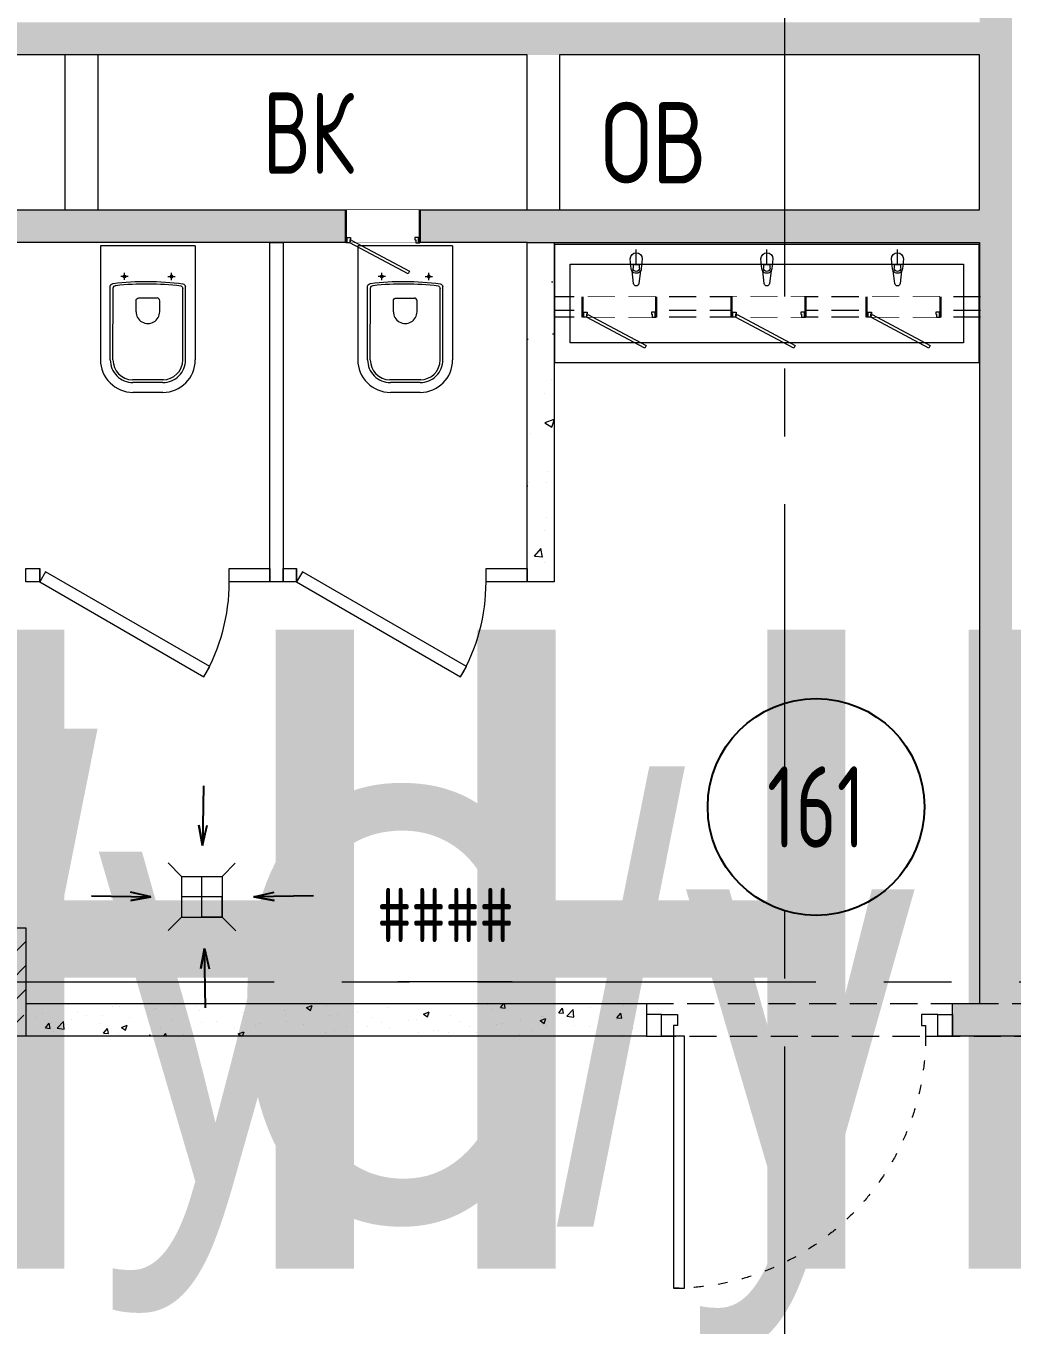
# Model space of a CAD drawing. Header units: millimetres. Extents: x -455656 to 9247092, y 0 to 412358.
# Drawn here: x -194034 to -190394, y 364989 to 369785 of the extents above; entities that cross this region are included whole.
import ezdxf
from ezdxf import colors
from ezdxf.entities.mleader import LeaderData, LeaderLine
from ezdxf.enums import TextEntityAlignment as Align
from ezdxf.math import Vec2, Vec3

# ---------------------------------------------------------------- set-up
doc = ezdxf.new("R2018")
doc.units = ezdxf.units.MM
doc.header["$MEASUREMENT"] = 0
doc.set_wipeout_variables(frame=1)
for name, pattern in [('ACAD_ISO03W100', [30, 12, -18]), ('ADSK_Штриховая_ш2 п1', [3, 2, -1]), ('CENTER', [2, 1.25, -0.25, 0.25, -0.25])]:
    doc.linetypes.add(name, pattern=pattern)
doc.layers.get('0').update_dxf_attribs({"color": 250, "lineweight": 9})
doc.layers.add('АР_Названия помещений', color=124, linetype='Continuous', lineweight=5, plot=False)
for name, color, linetype, lineweight in [('АР_Номер помещения', 1, 'Continuous', 25), ('АР_Помещения_площадь', 19, 'Continuous', 9), ('подлога', 250, 'Continuous', 9)]:
    doc.layers.add(name, color=color, linetype=linetype, lineweight=lineweight)
doc.layers.add('ТХ_ВК_трапы', color=5, linetype='Continuous')
doc.styles.add('ICOCPEUR', font='isocpeur.TTF')
doc.styles.add('ISOCPEUR', font='isocpeur.TTF', dxfattribs={"width": 0.7})
doc.styles.get("Standard").update_dxf_attribs({"font": 'isocpeur.TTF'})
pattern_1 = [(50, (0, 247657.5), (215.17805, -18.82564), [22.5, -247.5]), (355, (0, 247657.5), (-41.6254, 225.65764), [18, -198]), (100.45144, (17.93, 247655.93), (173.55265, 206.832), [19.12206, -210.34263]), (46.1842, (0, 247717.5), (320.1724, -49.65578), [33.75, -371.25]), (96.63564, (26.68, 247713.36), (280.3986, 292.2356), [28.6831, -315.51413]), (351.18416, (0, 247717.5), (280.3986, 292.2356), [27, -297]), (21, (30, 247702.5), (179.07212, -120.78567), [22.5, -247.5]), (326, (30, 247702.5), (72.9946, 217.54501), [18, -198]), (71.45144, (44.92, 247692.43), (252.06671, 96.75935), [19.12206, -210.34263]), (37.5, (0, 247657.5), (3.647957, 99.868156), [0, -195.6, 0, -201, 0, -198.75]), (7.5, (0, 247657.5), (78.92086, 118.323514), [0, -114.6, 0, -191.1, 0, -75.75]), (327.5, (-66.9, 247657.5), (160.14673, -6.766462), [0, -75, 0, -234, 0, -310.5]), (317.5, (-96.9, 247657.5), (174.95585, 30.031495), [0, -97.5, 0, -155.4, 0, -220.5])]

# ---------------------------------------------------------------- blocks, each defined once
blk = doc.blocks.new('*U456')
for points in [[(-55, -80), (-55, 0), (-115, 0), (-115, -40), (-100, -40), (-100, -80), (-55, -80)], [(0, 0), (0, -80), (-55, -80), (-55, 0), (0, 0)], [(-1130, 0), (-1130, -80), (-1075, -80), (-1075, 0), (-1130, 0)], [(-1075, -80), (-1075, 0), (-1015, 0), (-1015, -40), (-1030, -40), (-1030, -80), (-1075, -80)]]:
    blk.add_lwpolyline(points)
blk.add_lwpolyline([(-100, -80), (-100, -1010), (-140, -1010), (-140, -80)], close=True)
at = {"linetype": 'ACAD_ISO03W100', "ltscale": 3}
blk.add_arc((-100, -80), 930, 180, 270, dxfattribs=at)
blk = doc.blocks.new('*U11')
for p, q in [((0, 0), (0, 50)), ((700, 0), (700, 50))]:
    blk.add_line(p, q)
blk.add_lwpolyline([(0, 0), (606.2, -350), (628.1, -312.1), (21.9, 37.9)], close=True)
blk.add_arc((0, 0), 700, 330, 0)
blk = doc.blocks.new('*U9')
for p, q in [((0, 0), (0, 50)), ((700, 0), (700, 50))]:
    blk.add_line(p, q)
blk.add_lwpolyline([(0, 0), (606.2, -350), (628.1, -312.1), (21.9, 37.9)], close=True)
blk.add_arc((0, 0), 700, 330, 0)
blk = doc.blocks.new('*U46')
at = {"layer": 'АР_Номер помещения', "color": 7}
blk.add_circle((1864, -1562.2), 400, dxfattribs=at)
at = {"layer": 'АР_Помещения_площадь', "color": 7}
blk.add_line((742.5, -2207.8), (320.2, -2207.8), dxfattribs=at)
at = {"color": 7, "style": 'ISOCPEUR', "width": 0.7, "flags": 1}
blk.add_attdef('КАТЕГОРИЯ', (-499.2, -2092.2), '', height=250, dxfattribs=at)
at = {"layer": 'АР_Номер помещения', "color": 7, "style": 'ISOCPEUR', "width": 0.7}
blk.add_attdef('НОМЕР_ПОМЕЩЕНИЯ', text='', height=300, dxfattribs=at).set_placement((1864, -1562.2), align=Align.MIDDLE_CENTER)
at = {"layer": 'АР_Помещения_площадь', "color": 7, "lineweight": 30, "width": 0.7, "flags": 104}
blk.add_attdef('ИМЯ_ПОМЕЩЕНИЯ', text='', height=100, dxfattribs=at).set_placement((157.6, 1217.1), align=Align.MIDDLE_CENTER)
at = {"layer": 'АР_Помещения_площадь', "color": 7, "style": 'ISOCPEUR', "width": 0.7}
blk.add_attdef('ПЛОЩАДЬ_ПОМЕЩЕНИЯ', text='', height=200, dxfattribs=at).set_placement((747.4, -1961.3), align=Align.MIDDLE_RIGHT)
blk = doc.blocks.new('*U47')
at = {"color": 7, "style": 'ISOCPEUR', "width": 0.7, "flags": 1}
blk.add_attdef('КАТЕГОРИЯ', (-499.2, -2092.2), '', height=250, dxfattribs=at)
at = {"layer": 'АР_Номер помещения', "color": 7, "style": 'ISOCPEUR', "width": 0.7}
blk.add_attdef('НОМЕР_ПОМЕЩЕНИЯ', text='', height=300, dxfattribs=at).set_placement((751.6, 3747.2), align=Align.MIDDLE_CENTER)
at = {"layer": 'АР_Помещения_площадь', "color": 7, "style": 'ISOCPEUR', "width": 0.7}
blk.add_attdef('ПЛОЩАДЬ_ПОМЕЩЕНИЯ', text='', height=200, dxfattribs=at).set_placement((3042.9, 3182.4), align=Align.MIDDLE_RIGHT)
at = {"layer": 'АР_Помещения_площадь', "color": 7, "lineweight": 30, "width": 0.7, "flags": 104}
blk.add_attdef('ИМЯ_ПОМЕЩЕНИЯ', text='', height=100, dxfattribs=at).set_placement((157.6, 1217.1), align=Align.MIDDLE_CENTER)
blk = doc.blocks.new('*U51')
at = {"color": 7, "style": 'ISOCPEUR', "width": 0.7, "flags": 1}
blk.add_attdef('КАТЕГОРИЯ', (-499.2, -2092.2), '', height=250, dxfattribs=at)
at = {"layer": 'АР_Номер помещения', "color": 7, "style": 'ISOCPEUR', "width": 0.7}
blk.add_attdef('НОМЕР_ПОМЕЩЕНИЯ', text='', height=300, dxfattribs=at).set_placement((-1642.6, -5356.2), align=Align.MIDDLE_CENTER)
at = {"layer": 'АР_Помещения_площадь', "color": 7, "lineweight": 30, "width": 0.7, "flags": 104}
blk.add_attdef('ИМЯ_ПОМЕЩЕНИЯ', text='', height=100, dxfattribs=at).set_placement((157.6, 1217.1), align=Align.MIDDLE_CENTER)
at = {"layer": 'АР_Помещения_площадь', "color": 7, "style": 'ISOCPEUR', "width": 0.7}
blk.add_attdef('ПЛОЩАДЬ_ПОМЕЩЕНИЯ', text='', height=200, dxfattribs=at).set_placement((-601.1, -7540.8), align=Align.MIDDLE_RIGHT)
blk = doc.blocks.new('Из_буфера31843')
for p, q in [((365.8, 166.1), (359.2, 113.1)), ((394.6, 113.1), (388, 166.1)), ((915.8, 166.1), (909.2, 113.1)), ((944.6, 113.1), (938, 166.1)), ((1465.7, 166.1), (1459.1, 113.1)), ((1494.5, 113.1), (1487.9, 166.1)), ((355.9, 103.6), (351.9, 61.7)), ((363.3, 86.6), (363.3, 101.5)), ((390.5, 86.6), (363.3, 86.6)), ((390.5, 101.5), (390.5, 86.6)), ((401.9, 61.7), (397.9, 103.6)), ((905.9, 103.6), (901.9, 61.7)), ((913.3, 86.6), (913.3, 101.5)), ((940.5, 86.6), (913.3, 86.6)), ((940.5, 101.5), (940.5, 86.6)), ((951.9, 61.7), (947.9, 103.6)), ((1455.8, 103.6), (1451.8, 61.7)), ((1463.2, 86.6), (1463.2, 101.5)), ((1490.4, 86.6), (1463.2, 86.6)), ((1490.4, 101.5), (1490.4, 86.6)), ((1501.8, 61.7), (1497.8, 103.6))]:
    blk.add_line(p, q)
at = {"lineweight": 13, "ltscale": 500}
for p, q in [((376.9, 85), (376.9, 22.5)), ((926.9, 85), (926.9, 22.5)), ((1476.9, 85), (1476.9, 22.5))]:
    blk.add_line(p, q, dxfattribs=at)
for points in [[(1819.9, 500), (33.9, 500), (33.9, 0), (1819.9, 0)], [(1754.9, 415), (98.9, 415), (98.9, 85), (1754.9, 85)]]:
    blk.add_lwpolyline(points, close=True)
for centre, major_axis, start_param, end_param in [((376.9, 164.7), (-7.91, 7.91), 4.051589, 6.943986), ((926.9, 164.7), (-7.91, 7.91), 4.051589, 6.943986), ((1476.8, 164.7), (-7.91, 7.91), 4.051589, 6.943986), ((376.9, 101.7), (-14.9, -14.9), -1.35736, -0.875625), ((376.9, 101.7), (-14.9, 14.9), 4.498953, 6.496621), ((376.9, 101.5), (-9.62, 9.62), 3.926991, 7.068583), ((376.9, 101.7), (-14.9, 14.9), 4.017217, 4.498953), ((926.9, 101.7), (-14.9, -14.9), -1.35736, -0.875625), ((926.9, 101.7), (-14.9, 14.9), 4.498953, 6.496621), ((926.9, 101.5), (-9.62, 9.62), 3.926991, 7.068583), ((926.9, 101.7), (-14.9, 14.9), 4.017217, 4.498953), ((1476.8, 101.7), (-14.9, -14.9), -1.35736, -0.875625), ((1476.8, 101.7), (-14.9, 14.9), 4.498953, 6.496621), ((1476.8, 101.5), (-9.62, 9.62), 3.926991, 7.068583), ((1476.8, 101.7), (-14.9, 14.9), 4.017217, 4.498953), ((376.9, 61.7), (-17.7, -17.7), -0.785398, 2.356194), ((926.9, 61.7), (-17.7, -17.7), -0.785398, 2.356194), ((1476.8, 61.7), (-17.7, -17.7), -0.785398, 2.356194)]:
    blk.add_ellipse(centre, major_axis=major_axis, ratio=1, start_param=start_param, end_param=end_param)
blk = doc.blocks.new('унитаз поликлиники')
for p, q in [((0, 175), (0, -175)), ((0, 175), (420, 175)), ((112.4, 73.1), (112.4, 100.2)), ((420, 138.7), (149.6, 138.7)), ((420, 129), (156.8, 128.7)), ((125.6, 86.7), (99.5, 86.7)), ((494, 57.1), (494, -57.1)), ((504, 55), (504, -55)), ((540, 55), (540, -55)), ((191.9, -33.7), (191.9, 33.7)), ((242.4, 43.7), (201.9, 43.7)), ((242.4, -43.7), (201.9, -43.7)), ((125.5, -86.5), (99.4, -86.5)), ((112.3, -73), (112.3, -100.1)), ((420, -139), (147.9, -138.7)), ((420, -129), (155.2, -128.7)), ((0, -175), (420, -175))]:
    blk.add_line(p, q)
for centre, radius, start, end in [((420, 55), 120, 0, 90), ((420.5, 55.2), 83.5, 359.8619, 90.3335), ((420, 55), 74, 0, 90), ((242.4, 0), 43.7, 270, 90), ((420, -55), 120, 270, 0), ((420, -55), 84, 270, 0), ((420, -55), 74, 270, 358.4018)]:
    blk.add_arc(centre, radius, start, end)
at = {"extrusion": (0, 0, -1)}
for centre, major_axis, ratio, start_param, end_param in [((1158.1, 0), (-731, -726.4), 0.993775, 0.659849, 0.910919), ((984.1, 0), (-23.4, -941.4), 0.89728, 1.422258, 1.677847), ((149.5, 127.3), (-5.6, -10.5), 0.821373, 1.269211, 2.570669), ((154.4, 119.8), (-5.61, -7.72), 0.798093, 1.232924, 2.686723), ((112.4, 86.8), (3.55, 3.55), 1, 5.504025, 11.78721), ((201.9, -33.5), (4.12, -9.49), 0.964797, 0.42926, 1.943413), ((147.9, -127.5), (5.4, -10.4), 0.836443, 0.56114, 1.877577), ((155.2, -117.5), (5.3, -10.4), 0.842984, 0.549902, 1.8819)]:
    blk.add_ellipse(centre, major_axis=major_axis, ratio=ratio, start_param=start_param, end_param=end_param, dxfattribs=at)
for centre, major_axis, ratio, start_param, end_param in [((201.9, 33.5), (4.12, 9.49), 0.964797, 0.42926, 1.943413), ((112.3, -86.6), (3.54, -3.55), 1, 5.504025, 11.78721)]:
    blk.add_ellipse(centre, major_axis=major_axis, ratio=ratio, start_param=start_param, end_param=end_param)
blk = doc.blocks.new('_DotSmall')
at = {"color": 0, "linetype": 'ByBlock', "const_width": 0.5}
blk.add_lwpolyline([(-0.0625, 0, 1), (0.0625, 0, 1)], format="xyb", close=True, dxfattribs=at)
blk = doc.blocks.new('Трап ТХ')
at = {"layer": 'ТХ_ВК_трапы', "color": 5, "lineweight": 0}
for p, q in [((305243.2, -196674.3), (305292.9, -196724.5)), ((305491.2, -196675.5), (305442.2, -196724.5)), ((305292.9, -196724.5), (305292.9, -196874.5)), ((305292.9, -196724.5), (305442.2, -196724.5)), ((305367.6, -196874.5), (305367.6, -196724.5)), ((305442.2, -196724.5), (305442.2, -196874.5)), ((305442.2, -196799.5), (305292.9, -196799.5)), ((305442.2, -196874.5), (305442.2, -196799.5)), ((305243.2, -196924.3), (305292.9, -196874.5)), ((305292.9, -196874.5), (305442.2, -196874.5)), ((305442.2, -196874.5), (305367.6, -196874.5)), ((305493.2, -196925.5), (305442.2, -196874.5))]:
    blk.add_line(p, q, dxfattribs=at)
blk = doc.blocks.new('A$C985b353d')
at = {"layer": 'ТХ_ВК_трапы', "ltscale": 100}
for p, q in [((6.4, 408.7), (2.2, 189.2)), ((2.2, 189.2), (-11.2, 263.5)), ((-11.2, 263.5), (2.2, 189.2)), ((2.2, 189.2), (19.8, 264.3)), ((-407.4, 3.3), (-187.9, -0.9)), ((-187.9, -0.9), (-263, 16.7)), ((192.3, -0.9), (267.4, 16.7)), ((411.8, 3.3), (192.3, -0.9)), ((-187.9, -0.9), (-262.2, -14.3)), ((-262.2, -14.3), (-187.9, -0.9)), ((192.3, -0.9), (266.6, -14.3)), ((266.6, -14.3), (192.3, -0.9)), ((9.7, -190.8), (-3.8, -265.2)), ((-3.8, -265.2), (9.7, -190.8)), ((13.8, -410.3), (9.7, -190.8)), ((9.7, -190.8), (27.3, -265.9))]:
    blk.add_line(p, q, dxfattribs=at)
blk = doc.blocks.new('*U563')
at = {"color": 7}
blk.add_wipeout([(-565, 60), (445, 60), (445, -218), (-565, -218)], dxfattribs=at)
for p, q in [((-530, 60), (-565, 60)), ((-550, 60), (-550, -10)), ((-550, -10), (-550, 60)), ((-510, 60), (-530, 60)), ((-510, 20), (-510, 60)), ((-500, 20), (-510, 20)), ((-500, -10), (-500, 20)), ((380, -10), (380, 20)), ((380, 20), (390, 20)), ((390, 20), (390, 60)), ((390, 60), (410, 60)), ((410, 60), (445, 60)), ((430, 60), (430, -10)), ((430, -10), (430, 60)), ((-565, -10), (-530, -10)), ((-530, -10), (-500, -10)), ((410, -10), (380, -10)), ((445, -10), (410, -10))]:
    blk.add_line(p, q)
at = {"lineweight": 30}
for p, q in [((-565, 60), (-565, -218)), ((445, 60), (445, -218))]:
    blk.add_line(p, q, dxfattribs=at)
blk.add_lwpolyline([(389, 60), (370, 25), (-424, 448), (-406, 483)], close=True)
blk = doc.blocks.new('*U566')
at = {"color": 7}
blk.add_wipeout([(-565, 60), (445, 60), (445, -388), (-565, -388)], dxfattribs=at)
for p, q in [((-530, 60), (-565, 60)), ((-550, 60), (-550, -10)), ((-550, -10), (-550, 60)), ((-510, 60), (-530, 60)), ((-510, 20), (-510, 60)), ((-500, 20), (-510, 20)), ((-500, -10), (-500, 20)), ((380, -10), (380, 20)), ((380, 20), (390, 20)), ((390, 20), (390, 60)), ((390, 60), (410, 60)), ((410, 60), (445, 60)), ((430, 60), (430, -10)), ((430, -10), (430, 60)), ((-565, -10), (-530, -10)), ((-530, -10), (-500, -10)), ((410, -10), (380, -10)), ((445, -10), (410, -10))]:
    blk.add_line(p, q)
at = {"lineweight": 30}
for p, q in [((-565, 60), (-565, -388)), ((445, 60), (445, -388))]:
    blk.add_line(p, q, dxfattribs=at)
blk.add_lwpolyline([(389, 60), (370, 25), (-424, 448), (-406, 483)], close=True)

msp = doc.modelspace()

# ---------------------------------------------------------------- hatches: boundary and pattern name
at = {"layer": 'подлога', "ltscale": 100}
h = msp.add_hatch(dxfattribs=at)
h.set_pattern_fill('AR-CONC', color=256, scale=30)
h.set_pattern_definition(pattern_1)
h.paths.add_polyline_path([(-190393.9, 370809.9), (-190513.9, 370809.9), (-190513.9, 369797.8), (-197362.4, 369797.8), (-197362.4, 369677.8), (-190513.9, 369677.8), (-190513.9, 369106), (-197363.9, 369106), (-197363.9, 368986), (-190513.9, 368986), (-190513.9, 368980.1), (-190513.9, 368980.1), (-190513.9, 368541.8), (-190513.9, 366178.2), (-190613.2, 366178.2), (-190613.2, 366058.2), (-188433.9, 366058.2), (-188433.9, 366178.2), (-190393.9, 366178.2)])
edge = h.paths.add_edge_path()
edge.add_line((-197363.9, 368763.2), (-197363.9, 368800.8))
edge.add_arc((-197538.8, 369090.8), 338.7, 279.3282, 301.0925, ccw=False)
edge.add_line((-197483.9, 368756.6), (-197483.9, 366178.2))
edge.add_line((-197483.9, 366178.2), (-197633.9, 366178.2))
edge.add_line((-197633.9, 366178.2), (-197633.9, 366058.1))
edge.add_line((-197633.9, 366058.1), (-197265, 366058.1))
edge.add_line((-197265, 366058.1), (-197265, 366178.1))
edge.add_line((-197265, 366178.1), (-197363.9, 366178.2))
edge.add_line((-197363.9, 366178.2), (-197363.9, 368763.2))
h.paths.add_polyline_path([(-187913.9, 370928.2), (-187993.9, 370928.3), (-188033.9, 370928.3), (-188033.9, 369371.8), (-188033.9, 366058.2), (-187913.9, 366058.2), (-187913.9, 369606)])
h = msp.add_hatch(dxfattribs=at)
h.set_pattern_fill('AR-CONC', color=256, scale=2)
h.set_pattern_definition([(50, (-672286.7, 197424.3), (364.36934, -31.87817), [38.1, -419.1]), (355, (-672286.7, 197424.3), (-70.48684, 382.1137), [30.48, -335.28117]), (100.451445, (-672256.33, 197421.63), (293.8825, 350.2355), [32.38002, -356.1805]), (46.1842, (-672286.7, 197525.9), (542.1581, -84.08466), [57.15, -628.65]), (96.63556, (-672241.5, 197518.9), (474.80827, 494.85225), [48.57005, -534.2712]), (351.18415, (-672286.7, 197525.9), (474.80827, 494.85225), [45.71993, -502.91946]), (21, (-672235.9, 197500.5), (303.22878, -204.5304), [38.1, -419.1]), (326, (-672235.9, 197500.5), (123.60406, 368.37593), [30.48, -335.28]), (71.451445, (-672210.62, 197483.44), (426.83284, 163.84554), [32.38002, -356.17988]), (37.5, (-672286.69, 197424.29), (6.177207, 169.110078), [0, -331.216, 0, -340.36, 0, -336.55]), (7.5, (-672286.7, 197424.29), (133.639325, 200.36115), [0, -194.056, 0, -323.596, 0, -128.27]), (327.5, (-672399.98, 197424.29), (271.18119, -11.457488), [0, -127, 0, -396.24, 0, -525.78]), (317.5, (-672450.78, 197424.29), (296.25836, 50.85298), [0, -165.1, 0, -263.144, 0, -373.38])])
h.paths.add_polyline_path([(-192183.9, 368857.8), (-192183.9, 367773.7), (-192083.9, 367773.7), (-192083.9, 368857.8)])
h = msp.add_hatch(dxfattribs=at)
h.set_pattern_fill('ANSI35', color=256, scale=500)
h.set_pattern_definition([(45, (-1151486.01, 406329.66), (-88.388348, 88.388348), []), (45, (-1151397.63, 406329.66), (-88.388348, 88.388348), [156.25, -31.25, 0, -31.25])])
h.paths.add_polyline_path([(-194033.9, 366458.2), (-194433.9, 366458.2), (-194433.9, 366058.2), (-194033.9, 366058.2)])
h = msp.add_hatch(dxfattribs=at)
h.set_pattern_fill('AR-CONC', color=256, scale=30)
h.set_pattern_definition(pattern_1)
h.paths.add_polyline_path([(-194033.9, 366178.2), (-194033.9, 366058.2), (-194033.9, 366058.2), (-194033.9, 366178.2), (-191743.2, 366178.2), (-191743.2, 366058.2), (-194033.9, 366058.2), (-194033.9, 366178.2), (-194033.9, 366058.2), (-194033.9, 366178.2)])

# ---------------------------------------------------------------- linework, layer by layer
at = {"layer": 'подлога', "linetype": 'CENTER', "ltscale": 1000}
for p, q in [((-191233.9, 382020.7), (-191233.9, 322557.5)), ((-224367.6, 366258.2), (-141189.2, 366258.2))]:
    msp.add_line(p, q, dxfattribs=at)
at = {"layer": 'подлога', "ltscale": 100}
msp.add_line((-196003.9, 369106), (-191587.3, 369106), dxfattribs=at)
at = {"layer": 'подлога', "linetype": 'ADSK_Штриховая_ш2 п1', "ltscale": 50}
for p, q in [((-191743.2, 366178.2), (-190060.2, 366178.2)), ((-191734.7, 366058.2), (-189994.8, 366058))]:
    msp.add_line(p, q, dxfattribs=at)
at = {"layer": 'подлога', "ltscale": 100}
for points in [[(-192183.9, 369677.8), (-195883.9, 369677.8)], [(-193889.1, 369106), (-193889.1, 369677.8)], [(-193769.1, 369677.8), (-193769.1, 369106)], [(-192183.9, 369106), (-192183.9, 369677.8)], [(-190513.9, 369677.8), (-192063.9, 369677.8)], [(-192063.9, 369677.8), (-192063.9, 369106)], [(-192063.9, 369106), (-190513.9, 369106), (-190513.9, 369677.8), (-192063.9, 369677.8)], [(-195883.9, 369106), (-192912.5, 369106)], [(-193188.9, 369106), (-192183.9, 369106)], [(-192183.9, 368986), (-195883.9, 368986)], [(-192183.9, 367733.7), (-192183.9, 368986)], [(-192183.9, 368986), (-190513.9, 368986), (-190513.9, 366178.2)], [(-192183.9, 368986), (-192183.9, 368986)], [(-192083.9, 368986), (-192083.9, 367733.7)], [(-192083.9, 367733.7), (-192183.9, 367733.7)], [(-194033.9, 366178.2), (-191743.2, 366178.2)], [(-191743.2, 366178.2), (-191743.2, 366058.2)], [(-190613.2, 366178.2), (-190513.9, 366178.2)], [(-190613.2, 366058.2), (-190613.2, 366178.2)], [(-191743.2, 366058.2), (-194033.9, 366058.2)], [(-188433.9, 366058.2), (-190613.2, 366058.2)]]:
    msp.add_lwpolyline(points, dxfattribs=at)
at = {"layer": 'подлога', "lineweight": 0}
for points in [[(-193133.9, 368986), (-193083.9, 368986), (-193083.9, 367733.7), (-193133.9, 367733.7)], [(-193983.4, 367783.7), (-193983.4, 367733.7), (-194033.9, 367733.7), (-194033.9, 367783.7)], [(-193133.9, 367783.7), (-193133.9, 367733.7), (-193283.4, 367733.7), (-193283.4, 367783.7)], [(-193035.5, 367783.7), (-193035.5, 367733.7), (-193083.9, 367733.7), (-193083.9, 367783.7)], [(-192183.9, 367783.7), (-192183.9, 367733.7), (-192335.5, 367733.7), (-192335.5, 367783.7)]]:
    msp.add_lwpolyline(points, close=True, dxfattribs=at)
at = {"layer": 'подлога', "linetype": 'ADSK_Штриховая_ш2 п1', "ltscale": 50}
for points in [[(-190509.9, 368785.7), (-192083.9, 368785.7)], [(-190509.9, 368735.7), (-192083.9, 368735.7)], [(-190509.9, 368710.7), (-192083.9, 368710.7)]]:
    msp.add_lwpolyline(points, dxfattribs=at)
at = {"layer": 'подлога', "ltscale": 100}
msp.add_lwpolyline([(-194433.9, 366458.2), (-194033.9, 366458.2), (-194033.9, 366058.2), (-194433.9, 366058.2)], close=True, dxfattribs=at)

# ---------------------------------------------------------------- block references
at = {"layer": 'подлога'}
ref = msp.add_blockref('*U51', (-202889.5, 374534.5), dxfattribs=at)
lines = msp.add_mtext('\\W0.8000;Обеденный зал', dxfattribs={"layer": 'АР_Названия помещений', "insert": (-204415.9, 368270.5), "char_height": 3070.489, "width": 926.94, "attachment_point": 1})
ref.add_attrib('ИМЯ_ПОМЕЩЕНИЯ', '', (-204415.9, 368270.5), dxfattribs={"flags": 104}).embed_mtext(lines)
at = {"layer": 'подлога', "rotation": 270.0015666875582}
for p in [(-193583.9, 368973.3), (-192633.9, 368973.2)]:
    msp.add_blockref('унитаз поликлиники', p, dxfattribs=at)
at = {"layer": 'подлога', "xscale": -0.876620401558563, "yscale": 0.876620401558563, "zscale": 0.876620401558563, "rotation": 180}
msp.add_blockref('Из_буфера31843', (-192111.4, 368980.1), dxfattribs=at)
at = {"layer": 'подлога', "lineweight": 30}
for name, p in [('*U9', (-193983.4, 367733.7)), ('*U11', (-193035.5, 367733.7))]:
    msp.add_blockref(name, p, dxfattribs=at)
at = {"layer": 'подлога'}
ref = msp.add_blockref('*U47', (-197579.2, 363322.3), dxfattribs=at)
lines = msp.add_mtext('\\W0.8000;С/у для мальчиков', dxfattribs={"layer": 'АР_Названия помещений', "insert": (-195471.8, 367108.5), "char_height": 1591.214, "width": 1145.826, "attachment_point": 1})
ref.add_attrib('ИМЯ_ПОМЕЩЕНИЯ', '', (-195471.8, 367108.5), dxfattribs={"flags": 104}).embed_mtext(lines)
ref = msp.add_blockref('*U46', (-192981.2, 368466), dxfattribs=at)
ref.add_attrib('НОМЕР_ПОМЕЩЕНИЯ', '161', dxfattribs={"layer": 'АР_Номер помещения', "color": 7, "height": 300, "style": 'ISOCPEUR', "width": 0.7}).set_placement((-191117.2, 366903.8), align=Align.MIDDLE_CENTER)
lines = msp.add_mtext('\\W0.8000;С/у для девочек', dxfattribs={"layer": 'АР_Названия помещений', "insert": (-193303.7, 366968.9), "char_height": 1591.214, "width": 1145.826, "attachment_point": 1})
ref.add_attrib('ИМЯ_ПОМЕЩЕНИЯ', '', (-193303.7, 366968.9), dxfattribs={"flags": 104}).embed_mtext(lines)
ref.add_attrib('ПЛОЩАДЬ_ПОМЕЩЕНИЯ', '####', dxfattribs={"layer": 'АР_Помещения_площадь', "color": 7, "height": 200, "style": 'ISOCPEUR', "width": 0.7}).set_placement((-192233.8, 366504.7), align=Align.MIDDLE_RIGHT)
at = {"layer": 'подлога', "ltscale": 500}
msp.add_blockref('A$C985b353d', (-193384.8, 366572.7), dxfattribs=at)
at = {"layer": 'подлога'}
msp.add_blockref('Трап ТХ', (-498752.3, 563372.2), dxfattribs=at)
at = {"layer": 'подлога', "xscale": -1}
msp.add_blockref('*U456', (-191743.2, 366138.2), dxfattribs=at)

# ---------------------------------------------------------------- texts
at = {"layer": 'подлога', "ltscale": 100, "char_height": 300, "attachment_point": 5, "line_spacing_factor": 0.7, "style": 'ICOCPEUR'}
for s, insert in [('\\A1;{\\W0.7;ВК}', (-192991.1, 369389.4)), ('\\A1;{\\W0.8;ОВ}', (-191717, 369354))]:
    msp.add_mtext(s, dxfattribs=dict(at, insert=insert))

# ---------------------------------------------------------------- leaders
at = {"layer": 'подлога'}
ml = msp.add_multileader_mtext('Standard', dxfattribs=at)
ml.set_content('%%P0,000', color=256, style='ISOCPEUR')
ml.set_leader_properties(color=256, linetype='Continuous', lineweight=-1)
ml.set_arrow_properties(name='DOTSMALL')
ml.build(insert=Vec2(0, 0))
ml.multileader.update_dxf_attribs({"has_text_frame": 1, "text_left_attachment_type": 4, "text_right_attachment_type": 4, "dogleg_length": 100, "arrow_head_size": 180})
ctx = ml.context
ctx.base_point, ctx.char_height, ctx.arrow_head_size, ctx.landing_gap_size, ctx.plane_origin = Vec3(-195756.6, 376141.3, -0.2), 250, 180, 50, Vec3(-198827.6, 374551.8, -0.2)
ctx.left_attachment, ctx.right_attachment = 4, 4
notes = []
notes.append((ctx, [(0, (0, 0, 0), (0, 0), (1, 0), 1, [])]))
ctx.mtext.insert, ctx.mtext.width, ctx.mtext.line_spacing_style, ctx.mtext.flow_direction = Vec3(-195706.6, 376474.7, -0.2), 852.697, 2, 5
ml = msp.add_multileader_mtext('Standard', dxfattribs=at)
ml.set_content('{\\W0.8;-2,250}', color=256, style='ISOCPEUR')
ml.set_leader_properties(color=256, linetype='Continuous', lineweight=-1)
ml.set_arrow_properties(name='DOTSMALL')
ml.build(insert=Vec2(0, 0))
ml.multileader.update_dxf_attribs({"has_text_frame": 1, "text_left_attachment_type": 4, "text_right_attachment_type": 4, "dogleg_length": 100, "arrow_head_size": 180})
ctx = ml.context
ctx.base_point, ctx.char_height, ctx.arrow_head_size, ctx.landing_gap_size, ctx.plane_origin = Vec3(-297233.6, 376010.4), 250, 180, 50, Vec3(-296855.5, 374536.3)
ctx.left_attachment, ctx.right_attachment = 4, 4
notes.append((ctx, [(0, (0, 0, 0), (0, 0), (1, 0), 1, [])]))
ctx.mtext.insert, ctx.mtext.width, ctx.mtext.defined_height, ctx.mtext.line_spacing_style, ctx.mtext.flow_direction = Vec3(-297183.6, 376343.7), 769.989, 343.9, 2, 5
ml = msp.add_multileader_mtext('Standard', dxfattribs=at)
ml.set_content('{\\W0.8;-2,550}', color=256, style='ISOCPEUR')
ml.set_leader_properties(color=256, linetype='Continuous', lineweight=-1)
ml.set_arrow_properties(name='DOTSMALL')
ml.build(insert=Vec2(0, 0))
ml.multileader.update_dxf_attribs({"has_text_frame": 1, "text_left_attachment_type": 4, "text_right_attachment_type": 4, "dogleg_length": 100, "arrow_head_size": 180})
ctx = ml.context
ctx.base_point, ctx.char_height, ctx.arrow_head_size, ctx.landing_gap_size, ctx.plane_origin = Vec3(-302775.8, 371600.8, -2), 250, 180, 50, Vec3(-302295.5, 369356.7, -2)
ctx.left_attachment, ctx.right_attachment = 4, 4
notes.append((ctx, [(0, (0, 0, 0), (0, 0), (1, 0), 1, [])]))
ctx.mtext.insert, ctx.mtext.width, ctx.mtext.defined_height, ctx.mtext.line_spacing_style, ctx.mtext.flow_direction = Vec3(-302725.8, 371934.1, -2), 801.086, 330.7, 2, 5
ml = msp.add_multileader_mtext('Standard', dxfattribs=at)
ml.set_content('0,000', color=256, style='ISOCPEUR')
ml.set_leader_properties(color=256, linetype='Continuous', lineweight=-1)
ml.set_arrow_properties(name='DOTSMALL')
ml.build(insert=Vec2(0, 0))
ml.multileader.update_dxf_attribs({"has_text_frame": 1, "text_left_attachment_type": 4, "text_right_attachment_type": 4, "dogleg_length": 100, "arrow_head_size": 180})
ctx = ml.context
ctx.base_point, ctx.char_height, ctx.arrow_head_size, ctx.landing_gap_size, ctx.plane_origin = Vec3(-202684.2, 369438.4, -0.2), 250, 180, 50, Vec3(-205755.3, 367848.8, -0.2)
ctx.left_attachment, ctx.right_attachment = 4, 4
notes.append((ctx, [(0, (0, 0, 0), (0, 0), (1, 0), 1, [])]))
ctx.mtext.insert, ctx.mtext.width, ctx.mtext.line_spacing_style, ctx.mtext.flow_direction = Vec3(-202634.2, 369771.7, -0.2), 852.697, 2, 5
ml = msp.add_multileader_mtext('Standard', dxfattribs=at)
ml.set_content('{\\W0.8;-2,250}', color=256, style='ISOCPEUR')
ml.set_leader_properties(color=256, linetype='Continuous', lineweight=-1)
ml.set_arrow_properties(name='DOTSMALL')
ml.build(insert=Vec2(0, 0))
ml.multileader.update_dxf_attribs({"has_text_frame": 1, "text_left_attachment_type": 4, "text_right_attachment_type": 4, "dogleg_length": 100, "arrow_head_size": 180})
ctx = ml.context
ctx.base_point, ctx.char_height, ctx.arrow_head_size, ctx.landing_gap_size, ctx.plane_origin = Vec3(-298305.8, 367924.5, 0), 250, 180, 50, Vec3(-302964.3, 364072.2, 0)
ctx.left_attachment, ctx.right_attachment = 4, 4
notes.append((ctx, [(0, (0, 0, 0), (0, 0), (1, 0), 1, [])]))
ctx.mtext.insert, ctx.mtext.width, ctx.mtext.defined_height, ctx.mtext.line_spacing_style, ctx.mtext.flow_direction = Vec3(-298255.8, 368257.9, 0), 769.989, 343.9, 2, 5
ml = msp.add_multileader_mtext('Standard', dxfattribs=at)
ml.set_content('{\\W0.8;-2,550}', color=256, style='ISOCPEUR')
ml.set_leader_properties(color=256, linetype='Continuous', lineweight=-1)
ml.set_arrow_properties(name='DOTSMALL')
ml.build(insert=Vec2(0, 0))
ml.multileader.update_dxf_attribs({"has_text_frame": 1, "text_left_attachment_type": 4, "text_right_attachment_type": 4, "dogleg_length": 100, "arrow_head_size": 180})
ctx = ml.context
ctx.base_point, ctx.char_height, ctx.arrow_head_size, ctx.landing_gap_size, ctx.plane_origin = Vec3(-314736, 367730.8, -2), 250, 180, 50, Vec3(-314255.7, 365486.8, -2)
ctx.left_attachment, ctx.right_attachment = 4, 4
notes.append((ctx, [(0, (0, 0, 0), (0, 0), (1, 0), 1, [])]))
ctx.mtext.insert, ctx.mtext.width, ctx.mtext.defined_height, ctx.mtext.line_spacing_style, ctx.mtext.flow_direction = Vec3(-314686, 368064.1, -2), 801.086, 330.7, 2, 5
for ctx, leaders in notes:
    for number, flags, end, landing, length, lines in leaders:
        leader = LeaderData()
        leader.index, (leader.has_last_leader_line, leader.has_dogleg_vector, leader.attachment_direction) = number, flags
        leader.last_leader_point, leader.dogleg_vector, leader.dogleg_length = Vec3(end), Vec3(landing), length
        for number, points, colour, breaks in lines:
            line = LeaderLine()
            line.index, line.vertices, line.color, line.breaks = number, Vec3.list(points), colors.encode_raw_color(colour), breaks
            leader.lines.append(line)
        ctx.leaders.append(leader)

# ---------------------------------------------------------------- next in the draw order: block references
at = {"layer": 'подлога', "xscale": 0.2701273999331003, "yscale": 0.2701273999331003, "zscale": 0.2701273999331003, "rotation": 180.0022807060942}
for name, p in [('*U566', (-192733.1, 369001.3)), ('*U563', (-191859.6, 368726.9)), ('*U563', (-191309.1, 368726.9)), ('*U563', (-190810.5, 368726.9))]:
    msp.add_blockref(name, p, dxfattribs=at)

doc.saveas('drawing.dxf')
